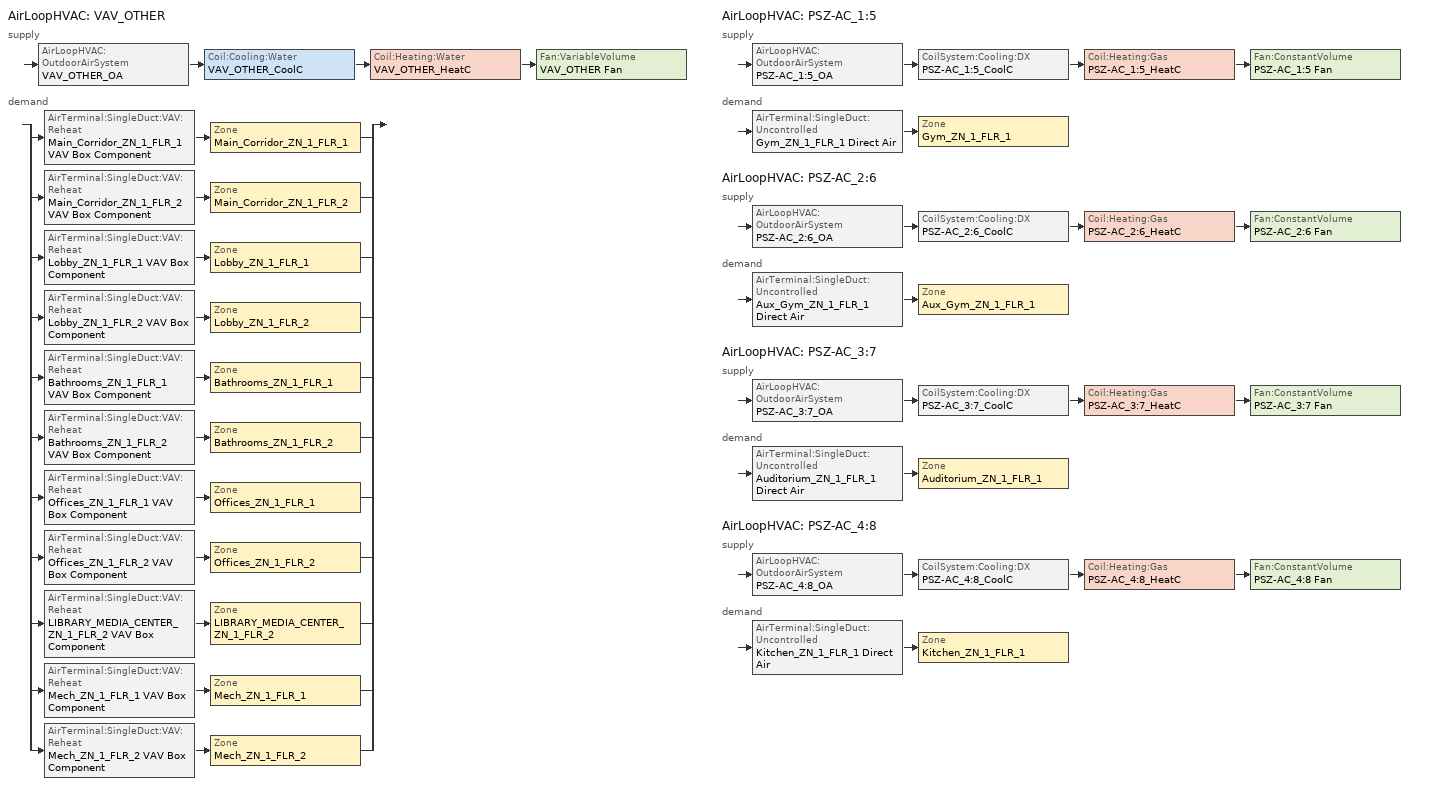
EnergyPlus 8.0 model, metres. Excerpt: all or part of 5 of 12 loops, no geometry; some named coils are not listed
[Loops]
AirLoopHVAC 'VAV_OTHER'
 supply: AirLoopHVAC:OutdoorAirSystem 'VAV_OTHER_OA' > Coil:Cooling:Water 'VAV_OTHER_CoolC' > Coil:Heating:Water 'VAV_OTHER_HeatC' > Fan:VariableVolume 'VAV_OTHER Fan'
 demand: split
  | AirTerminal:SingleDuct:VAV:Reheat 'Main_Corridor_ZN_1_FLR_1 VAV Box Component' > Zone 'Main_Corridor_ZN_1_FLR_1'
  | AirTerminal:SingleDuct:VAV:Reheat 'Main_Corridor_ZN_1_FLR_2 VAV Box Component' > Zone 'Main_Corridor_ZN_1_FLR_2'
  | AirTerminal:SingleDuct:VAV:Reheat 'Lobby_ZN_1_FLR_1 VAV Box Component' > Zone 'Lobby_ZN_1_FLR_1'
  | AirTerminal:SingleDuct:VAV:Reheat 'Lobby_ZN_1_FLR_2 VAV Box Component' > Zone 'Lobby_ZN_1_FLR_2'
  | AirTerminal:SingleDuct:VAV:Reheat 'Bathrooms_ZN_1_FLR_1 VAV Box Component' > Zone 'Bathrooms_ZN_1_FLR_1'
  | AirTerminal:SingleDuct:VAV:Reheat 'Bathrooms_ZN_1_FLR_2 VAV Box Component' > Zone 'Bathrooms_ZN_1_FLR_2'
  | AirTerminal:SingleDuct:VAV:Reheat 'Offices_ZN_1_FLR_1 VAV Box Component' > Zone 'Offices_ZN_1_FLR_1'
  | AirTerminal:SingleDuct:VAV:Reheat 'Offices_ZN_1_FLR_2 VAV Box Component' > Zone 'Offices_ZN_1_FLR_2'
  | AirTerminal:SingleDuct:VAV:Reheat 'LIBRARY_MEDIA_CENTER_ZN_1_FLR_2 VAV Box Component' > Zone 'LIBRARY_MEDIA_CENTER_ZN_1_FLR_2'
  | AirTerminal:SingleDuct:VAV:Reheat 'Mech_ZN_1_FLR_1 VAV Box Component' > Zone 'Mech_ZN_1_FLR_1'
  | AirTerminal:SingleDuct:VAV:Reheat 'Mech_ZN_1_FLR_2 VAV Box Component' > Zone 'Mech_ZN_1_FLR_2'
AirLoopHVAC 'PSZ-AC_1:5'
 supply: AirLoopHVAC:OutdoorAirSystem 'PSZ-AC_1:5_OA' > CoilSystem:Cooling:DX 'PSZ-AC_1:5_CoolC' > Coil:Heating:Gas 'PSZ-AC_1:5_HeatC' > Fan:ConstantVolume 'PSZ-AC_1:5 Fan'
 demand: AirTerminal:SingleDuct:Uncontrolled 'Gym_ZN_1_FLR_1 Direct Air' > Zone 'Gym_ZN_1_FLR_1'
AirLoopHVAC 'PSZ-AC_2:6'
 supply: AirLoopHVAC:OutdoorAirSystem 'PSZ-AC_2:6_OA' > CoilSystem:Cooling:DX 'PSZ-AC_2:6_CoolC' > Coil:Heating:Gas 'PSZ-AC_2:6_HeatC' > Fan:ConstantVolume 'PSZ-AC_2:6 Fan'
 demand: AirTerminal:SingleDuct:Uncontrolled 'Aux_Gym_ZN_1_FLR_1 Direct Air' > Zone 'Aux_Gym_ZN_1_FLR_1'
AirLoopHVAC 'PSZ-AC_3:7'
 supply: AirLoopHVAC:OutdoorAirSystem 'PSZ-AC_3:7_OA' > CoilSystem:Cooling:DX 'PSZ-AC_3:7_CoolC' > Coil:Heating:Gas 'PSZ-AC_3:7_HeatC' > Fan:ConstantVolume 'PSZ-AC_3:7 Fan'
 demand: AirTerminal:SingleDuct:Uncontrolled 'Auditorium_ZN_1_FLR_1 Direct Air' > Zone 'Auditorium_ZN_1_FLR_1'
AirLoopHVAC 'PSZ-AC_4:8'
 supply: AirLoopHVAC:OutdoorAirSystem 'PSZ-AC_4:8_OA' > CoilSystem:Cooling:DX 'PSZ-AC_4:8_CoolC' > Coil:Heating:Gas 'PSZ-AC_4:8_HeatC' > Fan:ConstantVolume 'PSZ-AC_4:8 Fan'
 demand: AirTerminal:SingleDuct:Uncontrolled 'Kitchen_ZN_1_FLR_1 Direct Air' > Zone 'Kitchen_ZN_1_FLR_1'
[Sizing:Zone] Zone Cooling Design Supply Air Temperature Input Method=SupplyAirTemperature; Zone Cooling Design Supply Air Temperature {C}=12.8; Zone Heating Design Supply Air Temperature Input Method=SupplyAirTemperature; Zone Heating Design Supply Air Temperature {C}=40; Zone Cooling Design Supply Air Humidity Ratio {kg-H2O/kg-air}=0.0085; Zone Heating Design Supply Air Humidity Ratio {kg-H2O/kg-air}=0.008; Zone Heating Sizing Factor=0; Zone Cooling Sizing Factor=0; Cooling Design Air Flow Method=DesignDay; Cooling Design Air Flow Rate {m3/s}=0; Cooling Minimum Air Flow {m3/s}=0; Cooling Minimum Air Flow Fraction=0; Heating Design Air Flow Method=DesignDay; Heating Design Air Flow Rate {m3/s}=0
Name | Design Specification Outdoor Air Object
Main_Corridor_ZN_1_FLR_1 | SZ DSOA Main_Corridor_ZN_1_FLR_1
Main_Corridor_ZN_1_FLR_2 | SZ DSOA Main_Corridor_ZN_1_FLR_2
Lobby_ZN_1_FLR_1 | SZ DSOA Lobby_ZN_1_FLR_1
Lobby_ZN_1_FLR_2 | SZ DSOA Lobby_ZN_1_FLR_2
Bathrooms_ZN_1_FLR_1 | SZ DSOA Bathrooms_ZN_1_FLR_1
Bathrooms_ZN_1_FLR_2 | SZ DSOA Bathrooms_ZN_1_FLR_2
Offices_ZN_1_FLR_1 | SZ DSOA Offices_ZN_1_FLR_1
Offices_ZN_1_FLR_2 | SZ DSOA Offices_ZN_1_FLR_2
Gym_ZN_1_FLR_1 | SZ DSOA Gym_ZN_1_FLR_1
Aux_Gym_ZN_1_FLR_1 | SZ DSOA Aux_Gym_ZN_1_FLR_1
Auditorium_ZN_1_FLR_1 | SZ DSOA Auditorium_ZN_1_FLR_1
Kitchen_ZN_1_FLR_1 | SZ DSOA Kitchen_ZN_1_FLR_1
LIBRARY_MEDIA_CENTER_ZN_1_FLR_2 | SZ DSOA LIBRARY_MEDIA_CENTER_ZN_1_FLR_2
Mech_ZN_1_FLR_1 | SZ DSOA Mech_ZN_1_FLR_1
Mech_ZN_1_FLR_2 | SZ DSOA Mech_ZN_1_FLR_2
[DesignSpecification:OutdoorAir]
Name | Outdoor Air Method | Outdoor Air Flow per Zone Floor Area {m3/s-m2} | Outdoor Air Flow per Zone {m3/s} | Zone Outdoor Air Method | Outdoor Air Flow per Person {m3/s-person}
SZ DSOA Main_Corridor_ZN_1_FLR_1; SZ DSOA Main_Corridor_ZN_1_FLR_2; SZ DSOA Lobby_ZN_1_FLR_1; SZ DSOA Lobby_ZN_1_FLR_2 | Flow/Area | 0.000304781
SZ DSOA Bathrooms_ZN_1_FLR_1; SZ DSOA Bathrooms_ZN_1_FLR_2 | Flow/zone |  | 0.283
SZ DSOA Offices_ZN_1_FLR_1; SZ DSOA Offices_ZN_1_FLR_2 | Flow/Area | 0.000431773
SZ DSOA Gym_ZN_1_FLR_1; SZ DSOA Aux_Gym_ZN_1_FLR_1 | Flow/Area | 0.00152391
SZ DSOA Auditorium_ZN_1_FLR_1 | Flow/Area | 0.00411454
SZ DSOA Kitchen_ZN_1_FLR_1 | Flow/Zone |  | 2.54852
SZ DSOA LIBRARY_MEDIA_CENTER_ZN_1_FLR_2 | Flow/Area | 0.000863546
SZ DSOA Mech_ZN_1_FLR_1; SZ DSOA Mech_ZN_1_FLR_2 | Flow/Area | 0
Design_Spec_OA_Corridor; Design_Spec_OA_Lobby |  | 0.000304781 |  | Sum | 1e-08
Design_Spec_OA_0 |  |  |  | Sum | 1e-08
Design_Spec_OA_Office |  | 0.000431773 |  | Sum | 1e-08
Design_Spec_OA_Library |  | 0.000863546 |  | Sum | 1e-08
[Fan:ZoneExhaust]
Kitchen_ZN_1_FLR_1 Exhaust Fan: Kitchen_Exhaust_SCH, 0.16, 125, 2.548516, Kitchen_Exhaust_SCH_DCV, Kitchen Exhaust Fan Balanced Exhaust Fraction Schedule
Bathrooms_ZN_1_FLR_1 Exhaust Fan; Bathrooms_ZN_1_FLR_2 Exhaust Fan: Hours_of_operation, 0.16, 125, 0.283
[Sizing:System] Type of Load to Size On=Sensible; Preheat Design Temperature {C}=7; Preheat Design Humidity Ratio {kgWater/kgDryAir}=0.008; Precool Design Temperature {C}=12.8; Precool Design Humidity Ratio {kgWater/kgDryAir}=0.008; Central Cooling Design Supply Air Temperature {C}=12.8; Sizing Option=Coincident; 100% Outdoor Air in Cooling=No; 100% Outdoor Air in Heating=No; Central Cooling Design Supply Air Humidity Ratio {kg-H2O/kg-Air}=0.0085; Central Heating Design Supply Air Humidity Ratio {kgWater/kgDryAir}=0.008; Cooling Design Air Flow Method=DesignDay; Cooling Design Air Flow Rate {m3/s}=0; Heating Design Air Flow Method=DesignDay; Heating Design Air Flow Rate {m3/s}=0; System Outdoor Air Method=ZoneSum
Name | Design Outdoor Air Flow Rate {m3/s} | Minimum System Air Flow Ratio | Central Heating Design Supply Air Temperature {C} | Central Heating Design Supply Air Temperature                        !- Central Heating Design Supply Air Temperature {C}
VAV_OTHER | 4.28948 | 0.3 | 12.8
PSZ-AC_1:5; PSZ-AC_2:6; PSZ-AC_3:7; PSZ-AC_4:8 | AUTOSIZE | 1 |  | 40
[ZoneControl:Thermostat] Control Type Schedule=Dual Zone Control Type Sched
Name | Zone or ZoneList | Control 1
Main_Corridor_ZN_1_FLR_1 Thermostat | Main_Corridor_ZN_1_FLR_1 | Main_Corridor_ZN_1_FLR_1 DualSPSched
Main_Corridor_ZN_1_FLR_2 Thermostat | Main_Corridor_ZN_1_FLR_2 | Main_Corridor_ZN_1_FLR_2 DualSPSched
Lobby_ZN_1_FLR_1 Thermostat | Lobby_ZN_1_FLR_1 | Lobby_ZN_1_FLR_1 DualSPSched
Lobby_ZN_1_FLR_2 Thermostat | Lobby_ZN_1_FLR_2 | Lobby_ZN_1_FLR_2 DualSPSched
Bathrooms_ZN_1_FLR_1 Thermostat | Bathrooms_ZN_1_FLR_1 | Bathrooms_ZN_1_FLR_1 DualSPSched
Bathrooms_ZN_1_FLR_2 Thermostat | Bathrooms_ZN_1_FLR_2 | Bathrooms_ZN_1_FLR_2 DualSPSched
Offices_ZN_1_FLR_1 Thermostat | Offices_ZN_1_FLR_1 | Offices_ZN_1_FLR_1 DualSPSched
Offices_ZN_1_FLR_2 Thermostat | Offices_ZN_1_FLR_2 | Offices_ZN_1_FLR_2 DualSPSched
Gym_ZN_1_FLR_1 Thermostat | Gym_ZN_1_FLR_1 | Gym_ZN_1_FLR_1 DualSPSched
Aux_Gym_ZN_1_FLR_1 Thermostat | Aux_Gym_ZN_1_FLR_1 | Aux_Gym_ZN_1_FLR_1 DualSPSched
Auditorium_ZN_1_FLR_1 Thermostat | Auditorium_ZN_1_FLR_1 | Auditorium_ZN_1_FLR_1 DualSPSched
Kitchen_ZN_1_FLR_1 Thermostat | Kitchen_ZN_1_FLR_1 | Kitchen_ZN_1_FLR_1 DualSPSched
LIBRARY_MEDIA_CENTER_ZN_1_FLR_2 Thermostat | LIBRARY_MEDIA_CENTER_ZN_1_FLR_2 | LIBRARY_MEDIA_CENTER_ZN_1_FLR_2 DualSPSched
Mech_ZN_1_FLR_1 Thermostat | Mech_ZN_1_FLR_1 | Mech_ZN_1_FLR_1 DualSPSched
Mech_ZN_1_FLR_2 Thermostat | Mech_ZN_1_FLR_2 | Mech_ZN_1_FLR_2 DualSPSched
[ThermostatSetpoint:DualSetpoint]
Name | Heating Setpoint Temperature Schedule | Cooling Setpoint Temperature Schedule
Main_Corridor_ZN_1_FLR_1 DualSPSched; Main_Corridor_ZN_1_FLR_2 DualSPSched; Lobby_ZN_1_FLR_1 DualSPSched; Lobby_ZN_1_FLR_2 DualSPSched; Offices_ZN_1_FLR_1 DualSPSched; Offices_ZN_1_FLR_2 DualSPSched; LIBRARY_MEDIA_CENTER_ZN_1_FLR_2 DualSPSched | HTGSETP_SCH_YES_OPTIMUM | CLGSETP_SCH_NO_SETBACK
Bathrooms_ZN_1_FLR_1 DualSPSched; Bathrooms_ZN_1_FLR_2 DualSPSched; Mech_ZN_1_FLR_1 DualSPSched; Mech_ZN_1_FLR_2 DualSPSched | HTGSETP_SCH_Setback | CLGSETP_SCH_setup
Gym_ZN_1_FLR_1 DualSPSched | HTGSETP_SCH_PSZ_AC_1_5 | CLGSETP_SCH_NO_SETBACK
Aux_Gym_ZN_1_FLR_1 DualSPSched | HTGSETP_SCH_PSZ_AC_2_6 | CLGSETP_SCH_NO_SETBACK
Auditorium_ZN_1_FLR_1 DualSPSched | HTGSETP_SCH_PSZ_AC_3_7 | CLGSETP_SCH_NO_SETBACK
Kitchen_ZN_1_FLR_1 DualSPSched | HTGSETP_SCH_PSZ_AC_4_8 | CLGSETP_SCH_NO_SETBACK
[AirTerminal:SingleDuct:Uncontrolled] Availability Schedule=ALWAYS_ON; Maximum Air Flow Rate {m3/s}=AUTOSIZE
Gym_ZN_1_FLR_1 Direct Air; Aux_Gym_ZN_1_FLR_1 Direct Air; Auditorium_ZN_1_FLR_1 Direct Air; Kitchen_ZN_1_FLR_1 Direct Air
[AirTerminal:SingleDuct:VAV:Reheat] Availability Schedule=ALWAYS_ON; Maximum Air Flow Rate {m3/s}=AUTOSIZE; Zone Minimum Air Flow Input Method=Constant; Maximum Hot Water or Steam Flow Rate {m3/s}=AUTOSIZE; Minimum Hot Water or Steam Flow Rate {m3/s}=0; Convergence Tolerance=0.001; Damper Heating Action=REVERSE; Maximum Flow Fraction During Reheat=0.5; Maximum Reheat Air Temperature {C}=40
Main_Corridor_ZN_1_FLR_1 VAV Box Component: Constant Minimum Air Flow FractionAi=0.400746; Reheat Coil=Main_Corridor_ZN_1_FLR_1 VAV Box Reheat Coil
Main_Corridor_ZN_1_FLR_2 VAV Box Component: Constant Minimum Air Flow FractionAi=0.218659; Reheat Coil=Main_Corridor_ZN_1_FLR_2 VAV Box Reheat Coil
Lobby_ZN_1_FLR_1 VAV Box Component: Reheat Coil=Lobby_ZN_1_FLR_1 VAV Box Reheat Coil; Constant Minimum Air Flow Fraction Fraction,=0.316101
Lobby_ZN_1_FLR_2 VAV Box Component: Reheat Coil=Lobby_ZN_1_FLR_2 VAV Box Reheat Coil; Constant Minimum Air Flow Fraction Fraction,=0.2
Bathrooms_ZN_1_FLR_1 VAV Box Component: Reheat Coil=Bathrooms_ZN_1_FLR_1 VAV Box Reheat Coil; Constant Minimum Air Flow Fraction Fraction=1
Bathrooms_ZN_1_FLR_2 VAV Box Component: Reheat Coil=Bathrooms_ZN_1_FLR_2 VAV Box Reheat Coil; Constant Minimum Air Flow Fraction Fraction=0.86529
Offices_ZN_1_FLR_1 VAV Box Component: Reheat Coil=Offices_ZN_1_FLR_1 VAV Box Reheat Coil; Constant Minimum Air Flow Fraction Fraction,=0.306922
Offices_ZN_1_FLR_2 VAV Box Component: Reheat Coil=Offices_ZN_1_FLR_2 VAV Box Reheat Coil; Constant Minimum Air Flow Fraction Fraction,=0.2
LIBRARY_MEDIA_CENTER_ZN_1_FLR_2 VAV Box Component: Reheat Coil=LIBRARY_MEDIA_CENTER_ZN_1_FLR_2 VAV Box Reheat Coil; Constant Minimum Air Flow Fraction=0.454751
Mech_ZN_1_FLR_1 VAV Box Component: Reheat Coil=Mech_ZN_1_FLR_1 VAV Box Reheat Coil; Constant Minimum Air Flow Fraction Fraction,=0.2
Mech_ZN_1_FLR_2 VAV Box Component: Reheat Coil=Mech_ZN_1_FLR_2 VAV Box Reheat Coil; Constant Minimum Air Flow Fraction Fraction,=0.2
[Zone equipment]
Main_Corridor_ZN_1_FLR_1: Main_Corridor_ZN_1_FLR_1 VAV Box Component
Main_Corridor_ZN_1_FLR_2: Main_Corridor_ZN_1_FLR_2 VAV Box Component
Lobby_ZN_1_FLR_1: Lobby_ZN_1_FLR_1 VAV Box Component
Lobby_ZN_1_FLR_2: Lobby_ZN_1_FLR_2 VAV Box Component
Bathrooms_ZN_1_FLR_1: Bathrooms_ZN_1_FLR_1 Exhaust Fan, Bathrooms_ZN_1_FLR_1 VAV Box Component
Bathrooms_ZN_1_FLR_2: Bathrooms_ZN_1_FLR_2 Exhaust Fan, Bathrooms_ZN_1_FLR_2 VAV Box Component
Offices_ZN_1_FLR_1: Offices_ZN_1_FLR_1 VAV Box Component
Offices_ZN_1_FLR_2: Offices_ZN_1_FLR_2 VAV Box Component
Gym_ZN_1_FLR_1: Gym_ZN_1_FLR_1 Direct Air
Aux_Gym_ZN_1_FLR_1: Aux_Gym_ZN_1_FLR_1 Direct Air
Auditorium_ZN_1_FLR_1: Auditorium_ZN_1_FLR_1 Direct Air
Kitchen_ZN_1_FLR_1: Kitchen_ZN_1_FLR_1 Exhaust Fan, Kitchen_ZN_1_FLR_1 Direct Air
LIBRARY_MEDIA_CENTER_ZN_1_FLR_2: LIBRARY_MEDIA_CENTER_ZN_1_FLR_2 VAV Box Component
Mech_ZN_1_FLR_1: Mech_ZN_1_FLR_1 VAV Box Component
Mech_ZN_1_FLR_2: Mech_ZN_1_FLR_2 VAV Box Component
[Fan:ConstantVolume] Availability Schedule=HVACOperationSchd; Maximum Flow Rate {m3/s}=AUTOSIZE; Motor In Airstream Fraction=1
Name | Fan Efficiency | Pressure Rise {Pa} | Motor Efficiency
PSZ-AC_1:5 Fan; PSZ-AC_2:6 Fan; PSZ-AC_3:7 Fan | 0.6006 | 1018.41 | 0.924
PSZ-AC_4:8 Fan | 0.58175 | 622.5 | 0.895
[Fan:VariableVolume]
VAV_OTHER Fan: Availability Schedule=HVACOperationSchd; Fan Efficiency=0.61425; Pressure Rise {Pa}=1389.42; Maximum Flow Rate {m3/s}=AUTOSIZE; Fan Power Minimum Flow Rate Input Method=Fraction; Fan Power Minimum Flow Fraction=0.25; Motor Efficiency=0.945; Motor In Airstream Fraction=1; Fan Power Coefficient 1=0.0408; Fan Power Coefficient 2=0.088; Fan Power Coefficient 3=-0.0729; Fan Power Coefficient 4=0.9437; Fan Power Coefficient 5=0
[Coil:Cooling:Water]
VAV_OTHER_CoolC: Availability Schedule=ALWAYS_ON; Design Water Flow Rate {m3/s}=AUTOSIZE; Design Air Flow Rate {m3/s}=AUTOSIZE; Design Inlet Water Temperature {C}=AUTOSIZE; Design Inlet Air Temperature {C}=AUTOSIZE; Design Outlet Air Temperature {C}=AUTOSIZE; Design Inlet Air Humidity Ratio {kgWater/kgDryAir}=AUTOSIZE; Design Outlet Air Humidity Ratio {kgWater/kgDryAir}=AUTOSIZE; Type of Analysis=SimpleAnalysis; Heat Exchanger Configuration=CrossFlow
[Coil:Cooling:DX:TwoSpeed] Availability Schedule=ALWAYS_ON
Name | Rated High Speed Total Cooling Capacity {W} | Rated High Speed Sensible Heat Ratio | Rated High Speed COP {W/W} | Rated High Speed Air Flow Rate {m3/s} | Total Cooling Capacity Function of Temperature Curve | Total Cooling Capacity Function of Flow Fraction Curve | Energy Input Ratio Function of Temperature Curve | Energy Input Ratio Function of Flow Fraction Curve | Part Load Fraction Correlation Curve | Rated Low Speed Total Cooling Capacity {W} | Rated Low Speed Sensible Heat Ratio | Rated Low Speed COP {W/W} | Rated Low Speed Air Flow Rate {m3/s} | Low Speed Total Cooling Capacity Function of Temperature Curve | Low Speed Energy Input Ratio Function of Temperature Curve
PSZ-AC_1:5_CoolC DXCoil | 131563 | 0.67608 | 3.39929 | 5.29802 | PSZ-AC_1:5_CoolCLennoxStandard10Ton_TGA120S2B_CapFT | PSZ-AC_1:5_CoolCLennoxStandard10Ton_TGA120S2B_CapFF | PSZ-AC_1:5_CoolCLennoxStandard10Ton_TGA120S2B_EIRFT | PSZ-AC_1:5_CoolCLennoxStandard10Ton_TGA120S2B_EIRFFF | PSZ-AC_1:5_CoolCLennoxStandard10Ton_TGA120S2B_PLR | 65781.3 | 0.67608 | 3.39929 | 3.53201 | PSZ-AC_1:5_CoolCLennoxStandard10Ton_TGA120S2B_CapFT | PSZ-AC_1:5_CoolCLennoxStandard10Ton_TGA120S2B_EIRFT
PSZ-AC_2:6_CoolC DXCoil | 126587 | 0.67692 | 3.39929 | 5.11508 | PSZ-AC_2:6_CoolCLennoxStandard10Ton_TGA120S2B_CapFT | PSZ-AC_2:6_CoolCLennoxStandard10Ton_TGA120S2B_CapFF | PSZ-AC_2:6_CoolCLennoxStandard10Ton_TGA120S2B_EIRFT | PSZ-AC_2:6_CoolCLennoxStandard10Ton_TGA120S2B_EIRFFF | PSZ-AC_2:6_CoolCLennoxStandard10Ton_TGA120S2B_PLR | 63293.28 | 0.67692 | 3.39929 | 3.41005 | PSZ-AC_2:6_CoolCLennoxStandard10Ton_TGA120S2B_CapFT | PSZ-AC_2:6_CoolCLennoxStandard10Ton_TGA120S2B_EIRFT
PSZ-AC_3:7_CoolC DXCoil | 107972 | 0.67608 | 3.39929 | 4.34803 | PSZ-AC_3:7_CoolCLennoxStandard10Ton_TGA120S2B_CapFT | PSZ-AC_3:7_CoolCLennoxStandard10Ton_TGA120S2B_CapFF | PSZ-AC_3:7_CoolCLennoxStandard10Ton_TGA120S2B_EIRFT | PSZ-AC_3:7_CoolCLennoxStandard10Ton_TGA120S2B_EIRFFF | PSZ-AC_3:7_CoolCLennoxStandard10Ton_TGA120S2B_PLR | 53985.95 | 0.67608 | 3.39929 | 2.89869 | PSZ-AC_3:7_CoolCLennoxStandard10Ton_TGA120S2B_CapFT | PSZ-AC_3:7_CoolCLennoxStandard10Ton_TGA120S2B_EIRFT
PSZ-AC_4:8_CoolC DXCoil | 63285.73 | 0.67608 | 3.73224 | 2.54852 | PSZ-AC_4:8_CoolCLennoxStandard10Ton_TGA120S2B_CapFT | PSZ-AC_4:8_CoolCLennoxStandard10Ton_TGA120S2B_CapFF | PSZ-AC_4:8_CoolCLennoxStandard10Ton_TGA120S2B_EIRFT | PSZ-AC_4:8_CoolCLennoxStandard10Ton_TGA120S2B_EIRFFF | PSZ-AC_4:8_CoolCLennoxStandard10Ton_TGA120S2B_PLR | 31642.9 | 0.67608 | 3.73224 | 1.69901 | PSZ-AC_4:8_CoolCLennoxStandard10Ton_TGA120S2B_CapFT | PSZ-AC_4:8_CoolCLennoxStandard10Ton_TGA120S2B_EIRFT
[Coil:Heating:Water]
VAV_OTHER_HeatC: Availability Schedule=ALWAYS_ON; U-Factor Times Area Value {W/K}=AUTOSIZE; Maximum Water Flow Rate {m3/s}=AUTOSIZE; Performance Input Method=UFactorTimesAreaAndDesignWaterFlowRate; Rated Capacity {W}=AUTOSIZE; Rated Inlet Water Temperature {C}=82.2; Rated Inlet Air Temperature {C}=12.8; Rated Outlet Water Temperature {C}=71.1; Rated Outlet Air Temperature {C}=40
[Coil:Heating:Gas] Availability Schedule=ALWAYS_ON; Gas Burner Efficiency=0.8; Nominal Capacity                        !- Nominal Capacity {W}=AUTOSIZE
PSZ-AC_1:5_HeatC; PSZ-AC_2:6_HeatC; PSZ-AC_3:7_HeatC; PSZ-AC_4:8_HeatC
[CoilSystem:Cooling:DX] Availability Schedule=ALWAYS_ON
Name | Cooling Coil
PSZ-AC_1:5_CoolC | PSZ-AC_1:5_CoolC DXCoil
PSZ-AC_2:6_CoolC | PSZ-AC_2:6_CoolC DXCoil
PSZ-AC_3:7_CoolC | PSZ-AC_3:7_CoolC DXCoil
PSZ-AC_4:8_CoolC | PSZ-AC_4:8_CoolC DXCoil
[Controller:WaterCoil] Control Variable=Temperature; Actuator Variable=Flow; Maximum Actuated Flow {m3/s}=AUTOSIZE; Minimum Actuated Flow {m3/s}=0
Name | Action | Controller Convergence Tolerance {deltaC}
VAV_OTHER_CoolC_Controller | Reverse
VAV_OTHER_HeatC_Controller | Normal | 0.0001
[Controller:OutdoorAir] Maximum Outdoor Air Flow Rate {m3/s}=AUTOSIZE; Economizer Control Action Type=ModulateFlow; Minimum Limit Type=FixedMinimum
Name | Minimum Outdoor Air Flow Rate {m3/s}                        !- Minimum Outdoor Air Flow Rate {m3/s} | Economizer Control Type,             !- Economizer Control | Minimum Outdoor Air Schedule | Heat Recovery Bypass Control Type | Minimum Outdoor Air Flow Rate {m3/s} | Economizer Control Type | Lockout Type | Maximum Fraction of Outdoor Air Schedule | Minimum Outdoor Air Schedule Name,
VAV_OTHER_OA_Controller | AUTOSIZE | DifferentialDryBulb | MinOA_MotorizedDamper_Sched | BypassWhenOAFlowGreaterThanMinimum
PSZ-AC_1:5_OA_Controller |  |  | MinOA_MotorizedDamper_Sched | BypassWhenOAFlowGreaterThanMinimum | AUTOSIZE | DifferentialDryBulb | NoLockout | PSZ1_5_Timestep_Econ_Eff_SCH
PSZ-AC_2:6_OA_Controller |  |  | MinOA_MotorizedDamper_Sched | BypassWhenOAFlowGreaterThanMinimum | AUTOSIZE | DifferentialDryBulb | NoLockout | PSZ2_6_Timestep_Econ_Eff_SCH
PSZ-AC_3:7_OA_Controller |  |  |  | BypassWhenOAFlowGreaterThanMinimum | AUTOSIZE | DifferentialDryBulb | NoLockout | PSZ3_7_Timestep_Econ_Eff_SCH | MinOA_MotorizedDamper_Sched
PSZ-AC_4:8_OA_Controller |  |  | Kitchen_Exhaust_SCH |  | AUTOSIZE | DifferentialDryBulb | NoLockout | PSZ4_8_Timestep_Econ_Eff_SCH
[AirLoopHVAC] Design Supply Air Flow Rate {m3/s}=AUTOSIZE
VAV_OTHER; PSZ-AC_1:5; PSZ-AC_2:6; PSZ-AC_3:7; PSZ-AC_4:8
[WaterHeater:Mixed]
SHW Booster Water Heater: Tank Volume {m3}=0.0227125; Setpoint Temperature Schedule=Booster Water Setpoint Temp Schedule; Deadband Temperature Difference {deltaC}=2; Maximum Temperature Limit {C}=82.2222; Heater Control Type=Cycle; Heater Maximum Capacity {W}=14000; Heater Minimum Capacity {W}=0; Heater Fuel Type=Electricity; Heater Thermal Efficiency=1; Off Cycle Parasitic Fuel Type=Electricity; Off Cycle Parasitic Heat Fraction to Tank=0; Ambient Temperature Indicator=Zone; Ambient Temperature Zone=KITCHEN_ZN_1_FLR_1; Off-Cycle Loss Coefficient To Ambient Temperature {W/K}.=1.59105; On-Cycle Loss Coefficient To Ambient Temperature {W/K}   .=1.59105; Peak Use Flow Rate {m3/s}=0.00149607; Use Flow Rate Fraction Schedule=BLDG_SWH_SCH; Cold Water Supply Temperature Schedule=Booster Water Inlet Temp Schedule
[SetpointManager:OutdoorAirReset]
VAV_OTHER SAT setpoint: Control Variable=Temperature; Setpoint at Outdoor Low Temperature {C}=15.6; Outdoor Low Temperature {C}=10; Setpoint at Outdoor High Temperature {C}=12.8; Outdoor High Temperature {C}=21.1; Setpoint Node or NodeList=VAV_OTHER Supply Equipment Outlet Node
[SetpointManager:SingleZone:Reheat] Control Variable=Temperature; Minimum Supply Air Temperature {C}=10; Maximum Supply Air Temperature {C}=50
Name | Control Zone | Setpoint Node or NodeList
SupAirTemp MngrGym_ZN_1_FLR_1 | Gym_ZN_1_FLR_1 | PSZ-AC_1:5 Supply Equipment Outlet Node
SupAirTemp MngrAux_Gym_ZN_1_FLR_1 | Aux_Gym_ZN_1_FLR_1 | PSZ-AC_2:6 Supply Equipment Outlet Node
SupAirTemp MngrAuditorium_ZN_1_FLR_1 | Auditorium_ZN_1_FLR_1 | PSZ-AC_3:7 Supply Equipment Outlet Node
SupAirTemp MngrKitchen_ZN_1_FLR_1 | Kitchen_ZN_1_FLR_1 | PSZ-AC_4:8 Supply Equipment Outlet Node
[SetpointManager:MixedAir] Control Variable=Temperature
Name | Setpoint Node or NodeList
VAV_OTHER_CoolC SAT Manager | VAV_OTHER_CoolC-VAV_OTHER_HeatCNode
VAV_OTHER_HeatC SAT Manager | VAV_OTHER_HeatC-VAV_OTHER FanNode
VAV_OTHER_OAMixed Air Temp Manager | VAV_OTHER_OA-VAV_OTHER_CoolCNode
PSZ-AC_1:5_CoolC SAT Manager | PSZ-AC_1:5_CoolC-PSZ-AC_1:5_HeatCNode
PSZ-AC_1:5_HeatC MixedAir Manager | PSZ-AC_1:5_HeatC-PSZ-AC_1:5 FanNode
PSZ-AC_1:5_OAMixed Air Temp Manager | PSZ-AC_1:5_OA-PSZ-AC_1:5_CoolCNode
PSZ-AC_2:6_CoolC SAT Manager | PSZ-AC_2:6_CoolC-PSZ-AC_2:6_HeatCNode
PSZ-AC_2:6_HeatC MixedAir Manager | PSZ-AC_2:6_HeatC-PSZ-AC_2:6 FanNode
PSZ-AC_2:6_OAMixed Air Temp Manager | PSZ-AC_2:6_OA-PSZ-AC_2:6_CoolCNode
PSZ-AC_3:7_CoolC SAT Manager | PSZ-AC_3:7_CoolC-PSZ-AC_3:7_HeatCNode
PSZ-AC_3:7_HeatC MixedAir Manager | PSZ-AC_3:7_HeatC-PSZ-AC_3:7 FanNode
PSZ-AC_3:7_OAMixed Air Temp Manager | PSZ-AC_3:7_OA-PSZ-AC_3:7_CoolCNode
PSZ-AC_4:8_CoolC SAT Manager | PSZ-AC_4:8_CoolC-PSZ-AC_4:8_HeatCNode
PSZ-AC_4:8_HeatC MixedAir Manager | PSZ-AC_4:8_HeatC-PSZ-AC_4:8 FanNode
PSZ-AC_4:8_OAMixed Air Temp Manager | PSZ-AC_4:8_OA-PSZ-AC_4:8_CoolCNode
[SetpointManager:OutdoorAirPretreat] Control Variable=Temperature; Minimum Setpoint Temperature {C}=-99; Maximum Setpoint Temperature {C}=99; Minimum Setpoint Humidity Ratio {kgWater/kgDryAir}=0.00001; Maximum Setpoint Humidity Ratio {kgWater/kgDryAir}=1
Name | Setpoint Node or NodeList
VAV_OTHER Heat Exhchanger Supply Air Temp Manager | VAV_OTHER Heat Recovery Outlet Node
PSZ-AC_1:5 Heat Exhchanger Supply Air Temp Manager | PSZ-AC_1:5 Heat Recovery Outlet Node
PSZ-AC_2:6 Heat Exhchanger Supply Air Temp Manager | PSZ-AC_2:6 Heat Recovery Outlet Node
PSZ-AC_3:7 Heat Exhchanger Supply Air Temp Manager | PSZ-AC_3:7 Heat Recovery Outlet Node
[HeatExchanger:AirToAir:SensibleAndLatent] Availability Schedule=Always_On; Nominal Supply Air Flow Rate {m3/s}=AUTOSIZE; Sensible Effectiveness at 100% Heating Air Flow=0.7; Latent Effectiveness at 100% Heating Air Flow=0.6; Sensible Effectiveness at 75% Heating Air Flow=0.7; Latent Effectiveness at 75% Heating Air Flow=0.6; Sensible Effectiveness at 100% Cooling Air Flow=0.75; Latent Effectiveness at 100% Cooling Air Flow=0.6; Sensible Effectiveness at 75% Cooling Air Flow=0.75; Latent Effectiveness at 75% Cooling Air Flow=0.6; Supply Air Outlet Temperature Control=Yes; Heat Exchanger Type=Rotary; Frost Control Type=ExhaustOnly; Threshold Temperature {C}=-23.3; Initial Defrost Time Fraction=0.167; Rate of Defrost Time Fraction Increase {1/K}=1.44
Name | Nominal Electric Power {W}
VAV_OTHER OA Heat Recovery | 3127.7
PSZ-AC_1:5 OA Heat Recovery | 2210.56
PSZ-AC_2:6 OA Heat Recovery | 1414.56
PSZ-AC_3:7 OA Heat Recovery | 2966.76
[Refrigeration:Case] Availability Schedule=ALWAYS_ON; Zone=Kitchen_ZN_1_FLR_1; Rated Ambient Temperature {C}=23.88; Rated Ambient Relative Humidity {percent}=55; Rated Total Cooling Capacity per Unit Length {W/m}=734; Case Length {m}=7.32; Latent Case Credit Curve Type=CaseTemperatureMethod; Standard Case Lighting Power per Unit Length {W/m}=33; Case Lighting Schedule=BLDG_LIGHT_SCH; Fraction of Lighting Energy to Case=1; Case Anti-Sweat Heater Power per Unit Length {W/m}=0; Minimum Anti-Sweat Heater Power per Unit Length {W/m}=0; Anti-Sweat Heater Control Type=None; Humidity at Zero Anti-Sweat Heater Energy {percent}=0; Case Height {m}=0; Defrost Energy Correction Curve Type=None
Name | Rated Latent Heat Ratio | Rated Runtime Fraction | Case Operating Temperature {C} | Latent Case Credit Curve | Standard Case Fan Power per Unit Length {W/m} | Operating Case Fan Power per Unit Length {W/m} | Fraction of Anti-Sweat Heater Energy to Case | Case Defrost Power per Unit Length {W/m} | Case Defrost Type | Case Defrost Schedule | Case Defrost Drip-Down Schedule | Under Case HVAC Return Air Fraction | Refrigerated Case Restocking Schedule | Case Credit Fraction Schedule
Kitchen_ZN_1_FLR_1_Case:1_WALKINFREEZER | 0.1 | 0.4 | -23 | Kitchen_ZN_1_FLR_1_Case:1_WALKINFREEZERSingleShelfHorizontal_LatentEnergyMult | 68.3 | 68.3 | 0 | 410 | ELECTRIC | Kitchen_ZN_1_FLR_1_Case:1_WALKINFREEZER_CaseDefrost2aDaySched | Kitchen_ZN_1_FLR_1_Case:1_WALKINFREEZER_CaseDripDown2aDaySched | 0 | Kitchen_ZN_1_FLR_1_Case:1_WALKINFREEZER_WalkInStockingSched | Kitchen_ZN_1_FLR_1_Case:1_WALKINFREEZER_CaseCreditReduxSched
Kitchen_ZN_1_FLR_1_Case:2_SELFCONTAINEDDISPLAYCASE | 0.08 | 0.85 | 2 | Kitchen_ZN_1_FLR_1_Case:2_SELFCONTAINEDDISPLAYCASEMultiShelfVertical_LatentEnergyMult | 55 | 55 | 0.2 | 0 | NONE |  |  | 0.05 | Kitchen_ZN_1_FLR_1_Case:2_SELFCONTAINEDDISPLAYCASE_CaseStockingSched
[Refrigeration:CaseAndWalkInList]
Name | Case or WalkIn 1
RACK1CaseList | Kitchen_ZN_1_FLR_1_Case:1_WALKINFREEZER
RACK2CaseList | Kitchen_ZN_1_FLR_1_Case:2_SELFCONTAINEDDISPLAYCASE
[Controller:MechanicalVentilation]
VAV_OTHER_MultiZone: ALWAYS_ON, Yes, VentilationRateProcedure, Main_Corridor_ZN_1_FLR_1, Design_Spec_OA_Corridor, Design_Spec_ZAD_1, Main_Corridor_ZN_1_FLR_2, Design_Spec_OA_Corridor, Design_Spec_ZAD_1, Lobby_ZN_1_FLR_1, Design_Spec_OA_Lobby, Design_Spec_ZAD_1, Lobby_ZN_1_FLR_2, Design_Spec_OA_Lobby, Design_Spec_ZAD_1, Bathrooms_ZN_1_FLR_1, Design_Spec_OA_0, Design_Spec_ZAD_1, Bathrooms_ZN_1_FLR_2, Design_Spec_OA_0, Design_Spec_ZAD_1, Offices_ZN_1_FLR_1, Design_Spec_OA_Office, Design_Spec_ZAD_1, Offices_ZN_1_FLR_2, Design_Spec_OA_Office, Design_Spec_ZAD_1, Library_Media_Center_ZN_1_FLR_2, Design_Spec_OA_Library, Design_Spec_ZAD_1, Mech_ZN_1_FLR_1, Design_Spec_OA_0, Design_Spec_ZAD_1, Mech_ZN_1_FLR_2, Design_Spec_OA_0, Design_Spec_ZAD_1
[DesignSpecification:ZoneAirDistribution]
Design_Spec_ZAD_1: Zone Air Distribution Effectiveness in Cooling Mode 1=1; Zone Air Distribution Effectiveness in Heating Mode 1=1
[EnergyManagementSystem:Sensor]
Name | Output:Variable or Output:Meter Index Key | Output:Variable or Output:Meter
GYM_ZN_1_FLR_1_Temp | GYM_ZN_1_FLR_1 Air Node | System Node Temperature
PSZ1_5_OAFlowMass | PSZ-AC_1:5_OAInlet Node | System Node Mass Flow Rate
PSZ1_5_HeatingRTF | PSZ-AC_1:5_HeatC | Heating Coil Runtime Fraction
PSZ1_5_RTF | PSZ-AC_1:5_CoolC DXCoil | Cooling Coil Runtime Fraction
PSZ1_5_SpeedRatio | PSZ-AC_1:5_CoolC | Coil System Compressor Speed Ratio
PSZ1_5_Econo_Status | PSZ-AC_1:5 | Air System Outdoor Air Economizer Status
AUX_GYM_ZN_1_FLR_1_Temp | AUX_GYM_ZN_1_FLR_1 Air Node | System Node Temperature
PSZ2_6_OAFlowMass | PSZ-AC_2:6_OAInlet Node | System Node Mass Flow Rate
PSZ2_6_HeatingRTF | PSZ-AC_2:6_HeatC | Heating Coil Runtime Fraction
PSZ2_6_RTF | PSZ-AC_2:6_CoolC DXCoil | Cooling Coil Runtime Fraction
PSZ2_6_SpeedRatio | PSZ-AC_2:6_CoolC | Coil System Compressor Speed Ratio
PSZ2_6_Econo_Status | PSZ-AC_2:6 | Air System Outdoor Air Economizer Status
AUDITORIUM_ZN_1_FLR_1_Temp | AUDITORIUM_ZN_1_FLR_1 Air Node | System Node Temperature
PSZ3_7_OAFlowMass | PSZ-AC_3:7_OAInlet Node | System Node Mass Flow Rate
PSZ3_7_HeatingRTF | PSZ-AC_3:7_HeatC | Heating Coil Runtime Fraction
PSZ3_7_RTF | PSZ-AC_3:7_CoolC DXCoil | Cooling Coil Runtime Fraction
PSZ3_7_SpeedRatio | PSZ-AC_3:7_CoolC | Coil System Compressor Speed Ratio
PSZ3_7_Econo_Status | PSZ-AC_3:7 | Air System Outdoor Air Economizer Status
KITCHEN_ZN_1_FLR_1_Temp | KITCHEN_ZN_1_FLR_1 Air Node | System Node Temperature
PSZ4_8_OAFlowMass | PSZ-AC_4:8_OAInlet Node | System Node Mass Flow Rate
PSZ4_8_HeatingRTF | PSZ-AC_4:8_HeatC | Heating Coil Runtime Fraction
PSZ4_8_RTF | PSZ-AC_4:8_CoolC DXCoil | Cooling Coil Runtime Fraction
PSZ4_8_SpeedRatio | PSZ-AC_4:8_CoolC | Coil System Compressor Speed Ratio
PSZ4_8_Econo_Status | PSZ-AC_4:8 | Air System Outdoor Air Economizer Status
[EnergyManagementSystem:InternalVariable]
Name | Internal Data Index Key | Internal Data Type
PSZ1_5_Fan_DesignPressure | PSZ-AC_1:5 fan | Fan Nominal Pressure Rise
PSZ1_5_DesignFlowMass | PSZ-AC_1:5_OA_CONTROLLER | Outdoor Air Controller Maximum Mass Flow Rate
PSZ1_5_OADesignMass | PSZ-AC_1:5_OA_CONTROLLER | Outdoor Air Controller Minimum Mass Flow Rate
PSZ2_6_Fan_DesignPressure | PSZ-AC_2:6 fan | Fan Nominal Pressure Rise
PSZ2_6_DesignFlowMass | PSZ-AC_2:6_OA_CONTROLLER | Outdoor Air Controller Maximum Mass Flow Rate
PSZ2_6_OADesignMass | PSZ-AC_2:6_OA_CONTROLLER | Outdoor Air Controller Minimum Mass Flow Rate
PSZ3_7_Fan_DesignPressure | PSZ-AC_3:7 fan | Fan Nominal Pressure Rise
PSZ3_7_DesignFlowMass | PSZ-AC_3:7_OA_CONTROLLER | Outdoor Air Controller Maximum Mass Flow Rate
PSZ3_7_OADesignMass | PSZ-AC_3:7_OA_CONTROLLER | Outdoor Air Controller Minimum Mass Flow Rate
PSZ4_8_Fan_DesignPressure | PSZ-AC_4:8 fan | Fan Nominal Pressure Rise
PSZ4_8_DesignFlowMass | PSZ-AC_4:8_OA_CONTROLLER | Outdoor Air Controller Maximum Mass Flow Rate
PSZ4_8_OADesignMass | PSZ-AC_4:8_OA_CONTROLLER | Outdoor Air Controller Minimum Mass Flow Rate
PSZ_AC_4_8_fan_size_mass | PSZ-AC_4:8 Fan | Fan Maximum Mass Flow Rate
PSZ_AC_3_7_fan_size_mass | PSZ-AC_3:7 Fan | Fan Maximum Mass Flow Rate
PSZ_AC_2_6_fan_size_mass | PSZ-AC_2:6 Fan | Fan Maximum Mass Flow Rate
PSZ_AC_1_5_fan_size_mass | PSZ-AC_1:5 Fan | Fan Maximum Mass Flow Rate
[EnergyManagementSystem:Actuator] Actuated Component Type=Fan; Actuated Component Control Type=Fan Pressure Rise
Name | Actuated Component Unique
PSZ1_5_Fan_Pressure | PSZ-AC_1:5 fan
PSZ2_6_Fan_Pressure | PSZ-AC_2:6 fan
PSZ3_7_Fan_Pressure | PSZ-AC_3:7 fan
PSZ4_8_Fan_Pressure | PSZ-AC_4:8 fan
[Schedule:Compact]
BLDG_LIGHT_SCH: Through: 6/30, For: Weekdays, Until: 7:00, 0.1773, Until: 21:00, 0.9, Until: 24:00, 0.1773, For: SummerDesignDay, Until: 24:00, 1, For: WinterDesignDay, Until: 24:00, 0, For: WeekEnds Holidays AllOtherDays, Until: 24:00, 0.1773, Through: 9/1, For: Weekdays, Until: 8:00, 0.1773, Until: 20:00, 0.5, Until: 24:00, 0.1773, For: SummerDesignDay, Until: 24:00, 1, For: WinterDesignDay, Until: 24:00, 0, For: WeekEnds Holidays AllOtherDays, Until: 24:00, 0.1773, Through: 12/31, For: Weekdays, Until: 7:00, 0.1773, Until: 21:00, 0.9, Until: 24:00, 0.1773, For: SummerDesignDay, Until: 24:00, 1, For: WinterDesignDay, Until: 24:00, 0, For: WeekEnds Holidays AllOtherDays, Until: 24:00, 0.1773
Booster Water Inlet Temp Schedule: THROUGH: 12/31, FOR: AllDays, UNTIL: 24:00, 60
Booster Water Setpoint Temp Schedule: THROUGH: 12/31, FOR: AllDays, UNTIL: 24:00, 82.22
BLDG_SWH_SCH: Through: 6/15, For: SummerDesignDay, Until: 07:00, 0.05, Until: 08:00, 0.1, Until: 09:00, 0.34, Until: 10:00, 0.6, Until: 11:00, 0.63, Until: 12:00, 0.72, Until: 13:00, 0.79, Until: 14:00, 0.83, Until: 15:00, 0.61, Until: 16:00, 0.65, Until: 18:00, 0.1, Until: 19:00, 0.19, Until: 20:00, 0.25, Until: 22:00, 0.22, Until: 23:00, 0.12, Until: 24:00, 0.09, For: Weekdays, Until: 07:00, 0, Until: 08:00, 0, Until: 09:00, 0.34, Until: 10:00, 0.6, Until: 11:00, 0.63, Until: 12:00, 0.72, Until: 13:00, 0.79, Until: 14:00, 0.83, Until: 15:00, 0.61, Until: 16:00, 0.65, Until: 18:00, 0.1, Until: 19:00, 0.19, Until: 20:00, 0.25, Until: 22:00, 0, Until: 23:00, 0, Until: 24:00, 0, For: WinterDesignDay, Until: 09:00, 0.03, Until: 13:00, 0.05, Until: 24:00, 0.03, For: Saturday, Until: 09:00, 0, Until: 13:00, 0, Until: 24:00, 0, For: Sunday Holidays AllOtherDays, Until: 08:00, 0, Until: 14:00, 0, Until: 24:00, 0, Through: 9/15, For: SummerDesignDay, Until: 07:00, 0.05, Until: 18:00, 0.1, Until: 19:00, 0.19, Until: 20:00, 0.25, Until: 22:00, 0.22, Until: 23:00, 0.12, Until: 24:00, 0.09, For: Weekdays, Until: 08:00, 0, Until: 18:00, 0.1, Until: 19:00, 0.19, Until: 20:00, 0.25, Until: 22:00, 0, Until: 23:00, 0, Until: 24:00, 0, For: WinterDesignDay, Until: 09:00, 0.03, Until: 13:00, 0.05, Until: 24:00, 0.03, For: Saturday, Until: 09:00, 0, Until: 13:00, 0, Until: 24:00, 0, For: Sunday Holidays AllOtherDays, Until: 08:00, 0, Until: 14:00, 0, Until: 24:00, 0, Through: 12/31, For: SummerDesignDay, Until: 07:00, 0.05, Until: 08:00, 0.1, Until: 09:00, 0.34, Until: 10:00, 0.6, Until: 11:00, 0.63, Until: 12:00, 0.72, Until: 13:00, 0.79, Until: 14:00, 0.83, Until: 15:00, 0.61, Until: 16:00, 0.65, Until: 18:00, 0.1, Until: 19:00, 0.19, Until: 20:00, 0.25, Until: 22:00, 0.22, Until: 23:00, 0.12, Until: 24:00, 0.09, For: Weekdays, Until: 07:00, 0, Until: 08:00, 0, Until: 09:00, 0.34, Until: 10:00, 0.6, Until: 11:00, 0.63, Until: 12:00, 0.72, Until: 13:00, 0.79, Until: 14:00, 0.83, Until: 15:00, 0.61, Until: 16:00, 0.65, Until: 18:00, 0.1, Until: 19:00, 0.19, Until: 20:00, 0.25, Until: 22:00, 0, Until: 23:00, 0, Until: 24:00, 0, For: WinterDesignDay, Until: 09:00, 0.03, Until: 13:00, 0.05, Until: 24:00, 0.03, For: Saturday, Until: 09:00, 0, Until: 13:00, 0, Until: 24:00, 0, For: Sunday Holidays AllOtherDays, Until: 08:00, 0, Until: 14:00, 0, Until: 24:00, 0
ALWAYS_ON: Through: 12/31, For: AllDays, Until: 24:00, 1
Dual Zone Control Type Sched: Through: 12/31, For: AllDays, Until: 24:00, 4
Kitchen_Exhaust_SCH: Through: 6/30, For: Weekdays SummerDesignDay WinterDesignDay, Until: 08:00, 0, Until: 17:00, 1, Until: 24:00, 0, For: WeekEnds Holidays AllOtherDays, Until: 24:00, 0, Through: 9/1, For: Weekdays SummerDesignDay WinterDesignDay, Until: 08:00, 0, Until: 17:00, 1, Until: 21:00, 1, Until: 24:00, 0, For: WeekEnds Holidays AllOtherDays, Until: 24:00, 0, Through: 12/31, For: Weekdays SummerDesignDay WinterDesignDay, Until: 08:00, 0, Until: 16:00, 1, Until: 21:00, 1, Until: 24:00, 0, For: WeekEnds Holidays AllOtherDays, Until: 24:00, 0
Hours_of_operation; HVACOperationSchd: Through: 12/31, For: Weekdays SummerDesignDay WinterDesignDay, Until: 07:00, 0, Until: 21:00, 1, Until: 24:00, 0, For: WeekEnds Holidays AllOtherDays, Until: 24:00, 0
HTGSETP_SCH_YES_OPTIMUM: Through: 12/31, For: SummerDesignDay, Until: 24:00, 15.6, For: WinterDesignDay, Until: 24:00, 21, For: Weekdays, Until: 06:00, 15.6, Until: 07:00, 17.8, Until: 08:00, 20, Until: 21:00, 21, Until: 24:00, 15.6, For: WeekEnds Holidays AllOtherDays, Until: 24:00, 15.6
HTGSETP_SCH_Setback: Through: 12/31, For: SummerDesignDay, Until: 24:00, 15.6, For: WinterDesignDay, Until: 24:00, 21, For: Weekdays, Until: 09:00, 15.6, Until: 21:00, 15.6, Until: 24:00, 15.6, For: WeekEnds Holidays AllOtherDays, Until: 24:00, 15.6
HTGSETP_SCH_PSZ_AC_4_8; HTGSETP_SCH_PSZ_AC_3_7; HTGSETP_SCH_PSZ_AC_2_6; HTGSETP_SCH_PSZ_AC_1_5: Through: 12/31, For: SummerDesignDay, Until: 24:00, 15.6, For: WinterDesignDay, Until: 24:00, 21, For: Weekdays, Until: 06:00, 15.6, Until: 07:00, 21, Until: 08:00, 21, Until: 21:00, 21, Until: 24:00, 15.6, For: WeekEnds Holidays AllOtherDays, Until: 24:00, 15.6
CLGSETP_SCH_NO_SETBACK: Through: 12/31, For: SummerDesignDay, Until: 24:00, 24, For: WinterDesignDay, Until: 24:00, 29.44, For: Weekdays, Until: 06:00, 24, Until: 07:00, 24, Until: 08:00, 24, Until: 21:00, 24, Until: 24:00, 24, For: WeekEnds Holidays AllOtherDays, Until: 24:00, 24
CLGSETP_SCH_Setup: Through: 12/31, For: SummerDesignDay, Until: 24:00, 24, For: WinterDesignDay, Until: 24:00, 29.44, For: Weekdays, Until: 24:00, 29.44, For: WeekEnds Holidays AllOtherDays, Until: 09:00, 29.44, Until: 19:00, 29.44, Until: 24:00, 29.44
MinOA_MotorizedDamper_Sched: Through: 12/31, For: Weekdays SummerDesignDay WinterDesignDay, Until: 08:00, 0, Until: 21:00, 1, Until: 24:00, 0, For: WeekEnds Holidays AllOtherDays, Until: 24:00, 0
Kitchen_ZN_1_FLR_1_Case:1_WALKINFREEZER_CaseDefrost2aDaySched: Through: 12/31, For:AllDays, Interpolate:Yes, Until: 11:00, 0, Until: 11:20, 1, Until: 23:00, 0, Until: 23:20, 1, Until: 24:00, 0
Kitchen_ZN_1_FLR_1_Case:1_WALKINFREEZER_CaseDripDown2aDaySched: Through: 12/31, For:AllDays, Interpolate:Yes, Until: 11:00, 0, Until: 11:30, 1, Until: 23:00, 0, Until: 23:30, 1, Until: 24:00, 0
Kitchen_ZN_1_FLR_1_Case:1_WALKINFREEZER_WalkInStockingSched: Through: 12/31, For: Tuesday Friday, Until: 4:00, 0, Until: 5:00, 725, Until: 6:00, 417, Until: 7:00, 290, Until: 24:00, 0, For: AllOtherDays, Until: 4:00, 0, Until: 5:00, 125, Until: 6:00, 117, Until: 7:00, 90, Until: 19:00, 0, Until: 20:00, 125, Until: 21:00, 117, Until: 22:00, 90, Until: 24:00, 0
Kitchen_ZN_1_FLR_1_Case:1_WALKINFREEZER_CaseCreditReduxSched: Through: 12/31, For:AllDays, Interpolate:No, Until: 7:00, 0.2, Until: 21:00, 0.4, Until: 24:00, 0.2
Kitchen_ZN_1_FLR_1_Case:2_SELFCONTAINEDDISPLAYCASE_CaseStockingSched: Through: 12/31, For:AllDays, Until: 6:00, 0, Until: 7:00, 50, Until: 9:00, 70, Until: 10:00, 80, Until: 11:00, 70, Until: 13:00, 50, Until: 14:00, 80, Until: 15:00, 90, Until: 16:00, 80, Until: 24:00, 0
Kitchen Exhaust Fan Balanced Exhaust Fraction Schedule: Through: 6/30, For: Weekdays SummerDesignDay WinterDesignDay, Until: 08:00, 0, Until: 17:00, 0, Until: 24:00, 0, For: WeekEnds Holidays AllOtherDays, Until: 24:00, 0, Through: 9/1, For: Weekdays SummerDesignDay WinterDesignDay, Until: 08:00, 0, Until: 17:00, 0, Until: 21:00, 0, Until: 24:00, 0, For: WeekEnds Holidays AllOtherDays, Until: 24:00, 0, Through: 12/31, For: Weekdays SummerDesignDay WinterDesignDay, Until: 08:00, 0, Until: 16:00, 0, Until: 21:00, 0, Until: 24:00, 0, For: WeekEnds Holidays AllOtherDays, Until: 24:00, 0
Kitchen_Exhaust_SCH_DCV: Through: 6/30, For: Weekdays SummerDesignDay, Until: 08:00, 0, Until: 10:00, 0.81, Until: 13:00, 1, Until: 17:00, 0.63, Until: 24:00, 0, For: WeekEnds WinterDesignDay Holidays AllOtherDays, Until: 24:00, 0, Through: 9/1, For: Weekdays SummerDesignDay WinterDesignDay, Until: 08:00, 0, Until: 10:00, 0.81, Until: 13:00, 1, Until: 21:00, 0.63, Until: 24:00, 0, For: WeekEnds Holidays AllOtherDays, Until: 24:00, 0, Through: 12/31, For: Weekdays SummerDesignDay WinterDesignDay, Until: 08:00, 0, Until: 10:00, 0.81, Until: 13:00, 1, Until: 21:00, 0.63, Until: 24:00, 0, For: WeekEnds Holidays AllOtherDays, Until: 24:00, 0
[Curve:Quadratic]
Name | Coefficient1 Constant | Coefficient2 x | Coefficient3 x**2 | Minimum Value of x | Maximum Value of x
PSZ-AC_1:5_CoolCLennoxStandard10Ton_TGA120S2B_CapFF; PSZ-AC_2:6_CoolCLennoxStandard10Ton_TGA120S2B_CapFF; PSZ-AC_3:7_CoolCLennoxStandard10Ton_TGA120S2B_CapFF; PSZ-AC_4:8_CoolCLennoxStandard10Ton_TGA120S2B_CapFF | 0.77136 | 0.34053 | -0.11088 | 0.75918 | 1.13877
PSZ-AC_1:5_CoolCLennoxStandard10Ton_TGA120S2B_EIRFFF; PSZ-AC_2:6_CoolCLennoxStandard10Ton_TGA120S2B_EIRFFF; PSZ-AC_3:7_CoolCLennoxStandard10Ton_TGA120S2B_EIRFFF; PSZ-AC_4:8_CoolCLennoxStandard10Ton_TGA120S2B_EIRFFF | 1.2055 | -0.32953 | 0.12308 | 0.75918 | 1.13877
PSZ-AC_1:5_CoolCLennoxStandard10Ton_TGA120S2B_PLR; PSZ-AC_2:6_CoolCLennoxStandard10Ton_TGA120S2B_PLR; PSZ-AC_3:7_CoolCLennoxStandard10Ton_TGA120S2B_PLR; PSZ-AC_4:8_CoolCLennoxStandard10Ton_TGA120S2B_PLR | 0.771 | 0.229 | 0 | 0 | 1
[Curve:Cubic] Minimum Value of x=-35; Maximum Value of x=20
Name | Coefficient1 Constant | Coefficient2 x | Coefficient3 x**2 | Coefficient4 x**3
Kitchen_ZN_1_FLR_1_Case:1_WALKINFREEZERSingleShelfHorizontal_LatentEnergyMult | 0.0236 | 0.0006 | 0 | 0
Kitchen_ZN_1_FLR_1_Case:2_SELFCONTAINEDDISPLAYCASEMultiShelfVertical_LatentEnergyMult | 0.0265263 | 0.00107803 | 6.02558e-05 | 1.23732e-06
[Curve:Biquadratic] Minimum Value of x=17; Maximum Value of x=22; Minimum Value of y=29; Maximum Value of y=46
Name | Coefficient1 Constant | Coefficient2 x | Coefficient3 x**2 | Coefficient4 y | Coefficient5 y**2 | Coefficient6 x*y
PSZ-AC_1:5_CoolCLennoxStandard10Ton_TGA120S2B_CapFT; PSZ-AC_2:6_CoolCLennoxStandard10Ton_TGA120S2B_CapFT; PSZ-AC_3:7_CoolCLennoxStandard10Ton_TGA120S2B_CapFT; PSZ-AC_4:8_CoolCLennoxStandard10Ton_TGA120S2B_CapFT | 0.42415 | 0.04426 | -0.00042 | 0.00333 | -0.00008 | -0.00021
PSZ-AC_1:5_CoolCLennoxStandard10Ton_TGA120S2B_EIRFT; PSZ-AC_2:6_CoolCLennoxStandard10Ton_TGA120S2B_EIRFT; PSZ-AC_3:7_CoolCLennoxStandard10Ton_TGA120S2B_EIRFT; PSZ-AC_4:8_CoolCLennoxStandard10Ton_TGA120S2B_EIRFT | 1.23649 | -0.02431 | 0.00057 | -0.01434 | 0.00063 | -0.00038
[Schedule:Constant]
PSZ1_5_Timestep_Econ_Eff_SCH; PSZ2_6_Timestep_Econ_Eff_SCH; PSZ3_7_Timestep_Econ_Eff_SCH; PSZ4_8_Timestep_Econ_Eff_SCH: Fraction, 0.7
